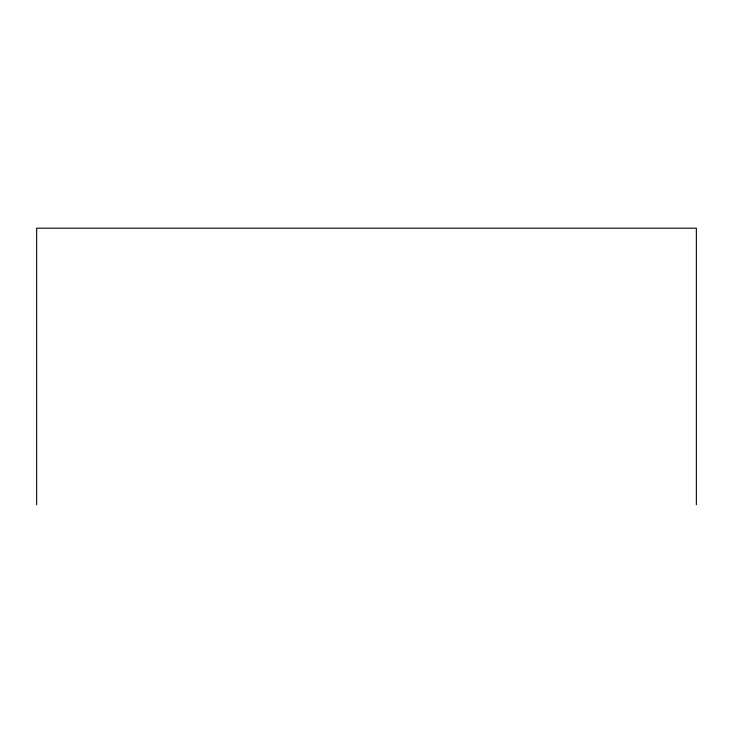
<?xml version="1.0" encoding="UTF-8"?>
<svg xmlns="http://www.w3.org/2000/svg" width="733" height="733" viewBox="0 0 733 733"><rect width="100%" height="100%" fill="white"/><g stroke="black" fill="none" stroke-linecap="round" stroke-linejoin="round"><path stroke-width="1.1" d="M696.35 504.817L696.35 228.183L36.65 228.183L36.65 504.817"/></g></svg>
